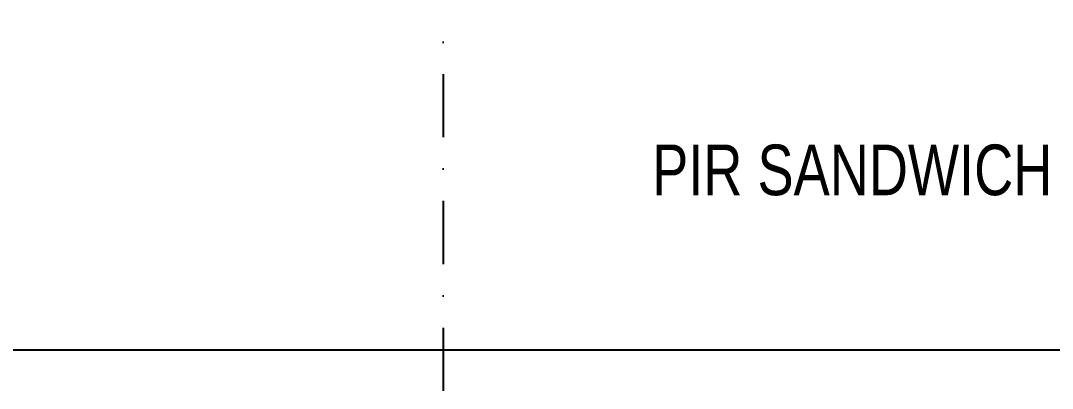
# Model space of a CAD drawing. Header units: centimetres. Extents: x 77182 to 116086, y 20619 to 33555.
# Drawn here: x 82542.1 to 82949.7, y 22825.2 to 22970.4 of the extents above; entities that cross this region are included whole.
import ezdxf
from ezdxf import colors
from ezdxf.entities.mleader import LeaderData, LeaderLine
from ezdxf.math import Vec2, Vec3

# ---------------------------------------------------------------- set-up
doc = ezdxf.new("R2010")
doc.units = ezdxf.units.CM
doc.header["$LTSCALE"] = 100
doc.linetypes.add('DASHDOT2', pattern=[0.5, 0.25, -0.125, 0, -0.125])
for name, color, linetype in [('A-ANNO-DIMS', 187, 'Continuous'), ('A-ANNO-GRID', 155, 'DASHDOT2'), ('A-ELEV-02', 253, 'Continuous')]:
    doc.layers.add(name, color=color, linetype=linetype)
doc.styles.add('Fields_100', font='act_simplex.shx', dxfattribs={"width": 0.8, "height": 20})

# ---------------------------------------------------------------- blocks, each defined once
blk = doc.blocks.new('_Dot')
at = {"color": 0, "linetype": 'ByBlock', "lineweight": -2}
blk.add_line((-0.5, 0), (-1, 0), dxfattribs=at)
at = {"color": 0, "linetype": 'ByBlock', "const_width": 0.5}
blk.add_lwpolyline([(-0.25, 0, 1), (0.25, 0, 1)], format="xyb", close=True, dxfattribs=at)

msp = doc.modelspace()

# ---------------------------------------------------------------- linework, layer by layer
at = {"layer": 'A-ANNO-GRID'}
msp.add_line((82709.0677983792, 23450.32734961257), (82709.0677983792, 21881.85678621799), dxfattribs=at)
at = {"layer": 'A-ELEV-02'}
msp.add_line((81699.44320526074, 22840.40890211093), (87518.64320526097, 22840.40890211093), dxfattribs=at)

# ---------------------------------------------------------------- leaders
at = {"layer": 'A-ANNO-DIMS'}
ml = msp.add_multileader_mtext('Standard', dxfattribs=at)
ml.set_content('PVC MEMBRAN + \\PPIR SANDWICH ÇATI PANELİ 8cm', color=50, style='Fields_100')
ml.set_leader_properties(color=256)
ml.set_arrow_properties(name='DOT')
ml.build(insert=Vec2(0, 0))
ml.multileader.update_dxf_attribs({"dogleg_length": 10, "arrow_head_size": 6})
ctx = ml.context
ctx.base_point, ctx.char_height, ctx.arrow_head_size, ctx.landing_gap_size, ctx.plane_origin = Vec3(82731.73061695414, 22942.89435477992), 20, 6, 10, Vec3(109607.448315298, 22898.15558034375)
ctx.text_align_type = 2
notes = []
notes.append((ctx, [(0, (1, 1, 0), (83152.8174746167, 22942.89435477992), (-1, 0), 10, [(0, [(83152.8174746167, 22796.42766464752)], 0, [])])]))
ctx.mtext.insert, ctx.mtext.alignment, ctx.mtext.flow_direction = Vec3(83132.8174746167, 22954.79911668468), 3, 5
for ctx, leaders in notes:
    for number, flags, end, landing, length, lines in leaders:
        leader = LeaderData()
        leader.index, (leader.has_last_leader_line, leader.has_dogleg_vector, leader.attachment_direction) = number, flags
        leader.last_leader_point, leader.dogleg_vector, leader.dogleg_length = Vec3(end), Vec3(landing), length
        for number, points, colour, breaks in lines:
            line = LeaderLine()
            line.index, line.vertices, line.color, line.breaks = number, Vec3.list(points), colors.encode_raw_color(colour), breaks
            leader.lines.append(line)
        ctx.leaders.append(leader)

doc.saveas('drawing.dxf')
